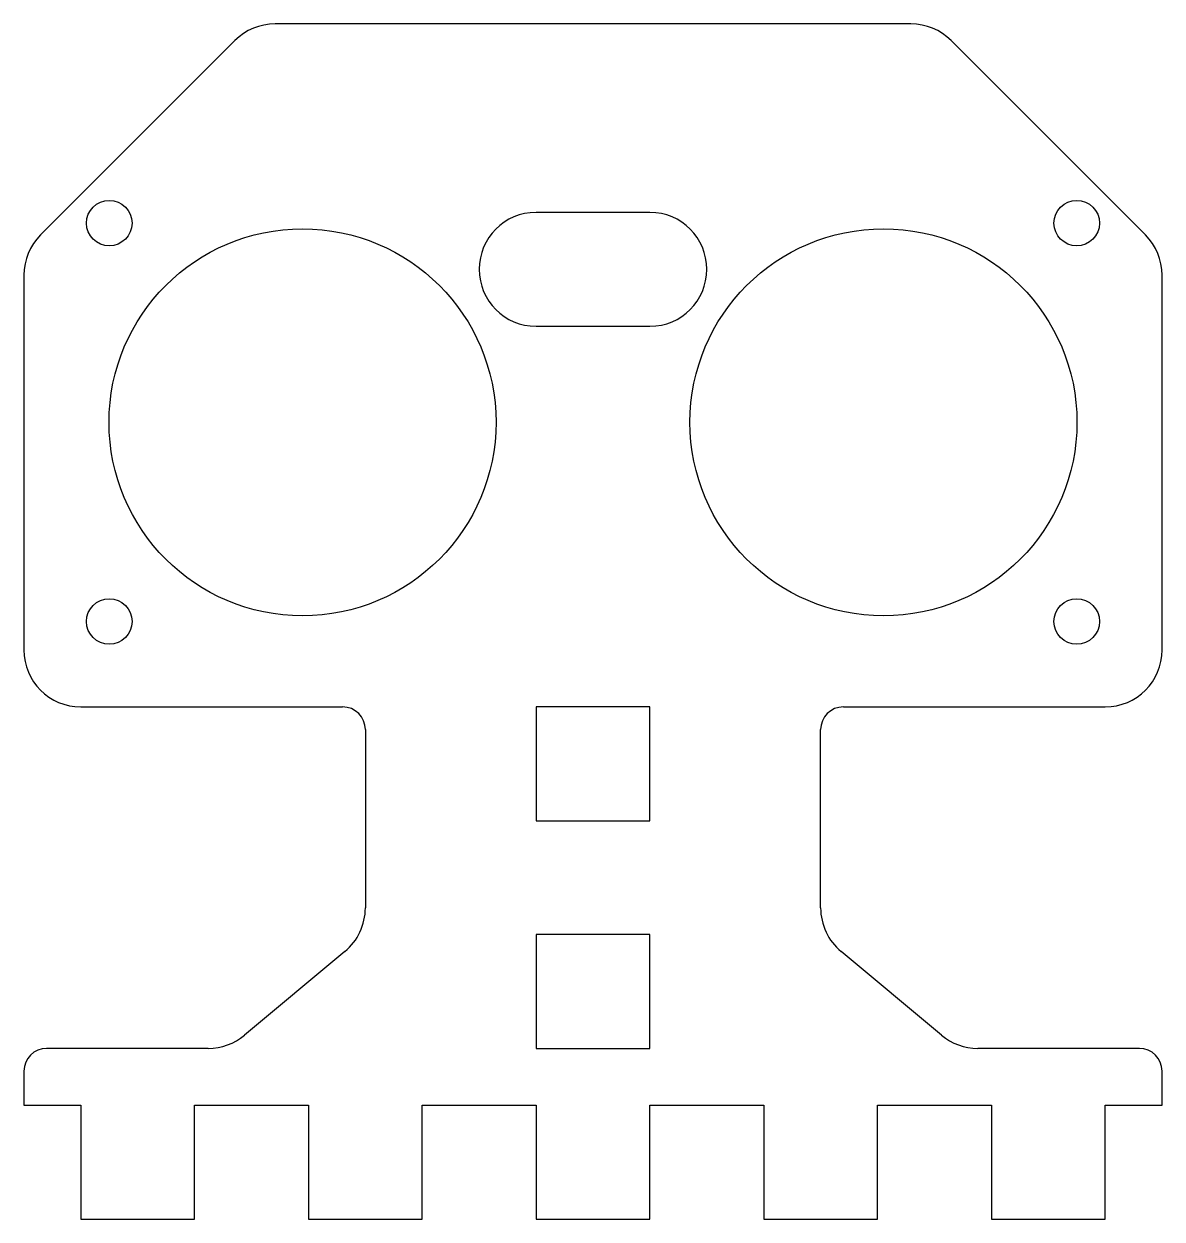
# Model space of a CAD drawing. Header units: millimetres. Extents: x -25 to 25, y -35 to 17.5.
import ezdxf

# ---------------------------------------------------------------- set-up
doc = ezdxf.new("R2010")
doc.units = ezdxf.units.MM

msp = doc.modelspace()

# ---------------------------------------------------------------- linework, layer by layer
at = {"color": 7, "linetype": 'Continuous', "lineweight": 25}
for p, q in [((13.964, 17.5), (-13.964, 17.5)), ((-15.732, 16.768), (-24.268, 8.232)), ((24.268, 8.232), (15.732, 16.768)), ((2.5, 9.22), (-2.5, 9.22)), ((-25, 6.464), (-25, -10)), ((25, -10), (25, 6.464)), ((-2.5, 4.22), (2.5, 4.22)), ((-22.5, -12.5), (-11, -12.5)), ((2.5, -12.5), (-2.5, -12.5)), ((-2.5, -12.5), (-2.5, -17.5)), ((2.5, -17.5), (2.5, -12.5)), ((11, -12.5), (22.5, -12.5)), ((-10, -13.5), (-10, -21.329)), ((10, -21.329), (10, -13.5)), ((-2.5, -17.5), (2.5, -17.5)), ((-2.5, -22.5), (-2.5, -27.5)), ((2.5, -22.5), (-2.5, -22.5)), ((2.5, -27.5), (2.5, -22.5)), ((-10.9, -23.25), (-15.305, -26.921)), ((15.305, -26.921), (10.9, -23.25)), ((-16.905, -27.5), (-24, -27.5)), ((-2.5, -27.5), (2.5, -27.5)), ((24, -27.5), (16.905, -27.5)), ((-25, -28.5), (-25, -30)), ((25, -30), (25, -28.5)), ((-25, -30), (-22.5, -30)), ((-22.5, -30), (-22.5, -35)), ((-17.5, -30), (-12.5, -30)), ((-17.5, -35), (-17.5, -30)), ((-12.5, -30), (-12.5, -35)), ((-7.5, -30), (-2.5, -30)), ((-7.5, -35), (-7.5, -30)), ((-2.5, -30), (-2.5, -35)), ((2.5, -30), (7.5, -30)), ((2.5, -35), (2.5, -30)), ((7.5, -30), (7.5, -35)), ((12.5, -30), (17.5, -30)), ((12.5, -35), (12.5, -30)), ((17.5, -30), (17.5, -35)), ((22.5, -30), (25, -30)), ((22.5, -35), (22.5, -30)), ((-22.5, -35), (-17.5, -35)), ((-12.5, -35), (-7.5, -35)), ((-2.5, -35), (2.5, -35)), ((7.5, -35), (12.5, -35)), ((17.5, -35), (22.5, -35))]:
    msp.add_line(p, q, dxfattribs=at)
for centre, radius in [((-21.25, 8.75), 1), ((21.25, 8.75), 1), ((-12.76, 0), 8.5), ((12.76, 0), 8.5), ((-21.25, -8.75), 1), ((21.25, -8.75), 1)]:
    msp.add_circle(centre, radius, dxfattribs=at)
for centre, radius, start, end in [((-13.964, 15), 2.5, 90, 135), ((13.964, 15), 2.5, 45, 90), ((-2.5, 6.72), 2.5, 90, 270), ((2.5, 6.72), 2.5, 270, 90), ((-22.5, 6.464), 2.5, 135, 180), ((22.5, 6.464), 2.5, 0, 45), ((-22.5, -10), 2.5, 180, 270), ((22.5, -10), 2.5, 270, 0), ((-11, -13.5), 1, 0, 90), ((11, -13.5), 1, 90, 180), ((-12.5, -21.329), 2.5, 309.8056, 0), ((12.5, -21.329), 2.5, 180, 230.1944), ((-16.905, -25), 2.5, 270, 309.8056), ((16.905, -25), 2.5, 230.1944, 270), ((-24, -28.5), 1, 90, 180), ((24, -28.5), 1, 0, 90)]:
    msp.add_arc(centre, radius, start, end, dxfattribs=at)

doc.saveas('drawing.dxf')
